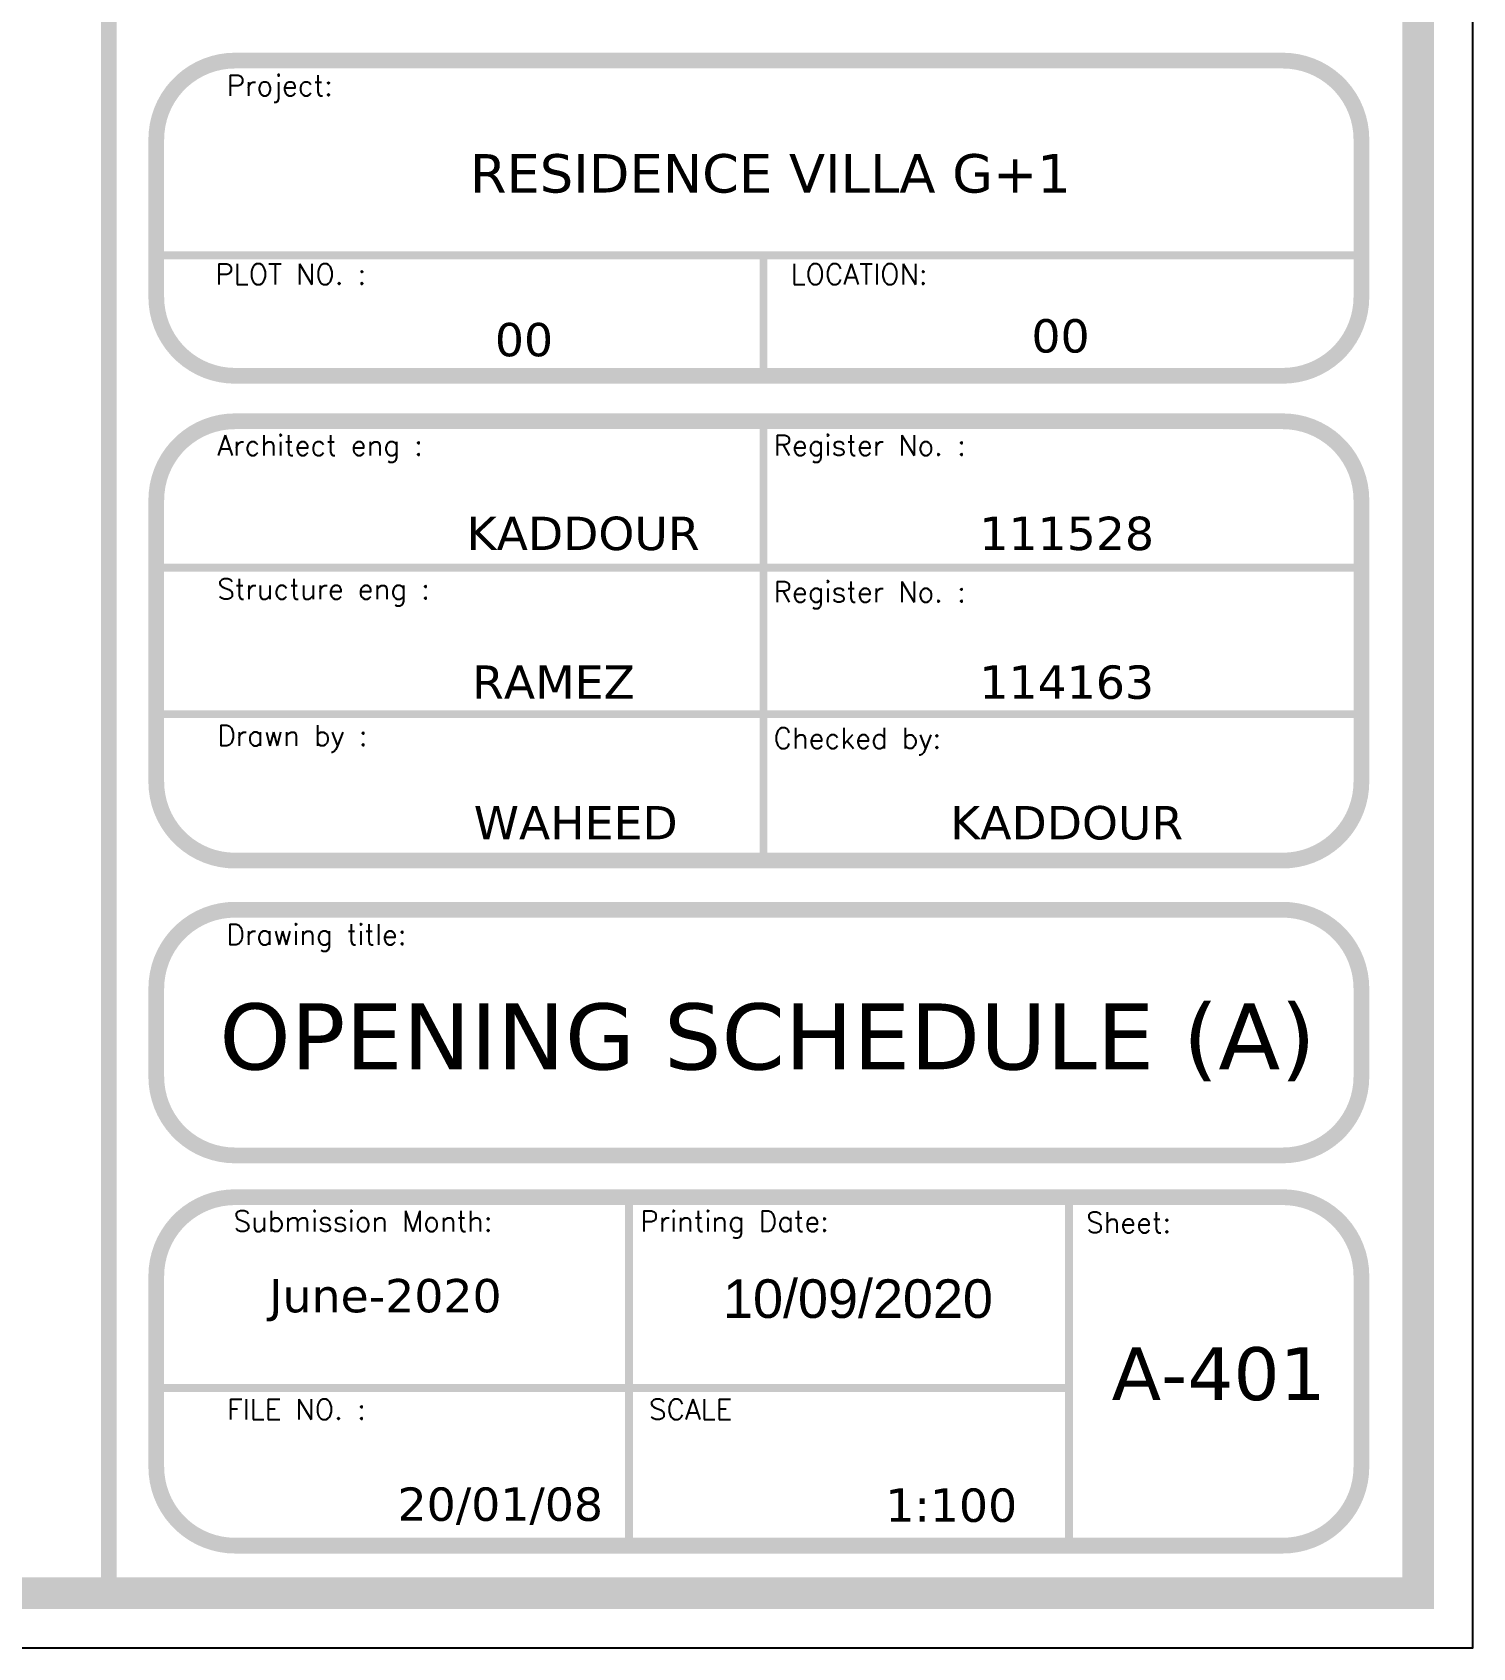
# Model space of a CAD drawing. Header units: centimetres. Extents: x 7997 to 116674, y 1017 to 13844.
# Drawn here: x 88650 to 89145, y 8333 to 8887 of the extents above; entities that cross this region are included whole.
import ezdxf
from ezdxf.enums import TextEntityAlignment as Align

# ---------------------------------------------------------------- set-up
doc = ezdxf.new("R2010")
doc.units = ezdxf.units.CM
doc.header["$LTSCALE"] = 200
doc.layers.add('DIM', color=11, linetype='Continuous')
doc.layers.add('HA', color=251, linetype='Continuous', lineweight=0)
doc.styles.add('$0$$0$$0$sheet notes', font='verdana.ttf')
doc.styles.add('$0$$0$Roman', font='romans')
doc.styles.get("Standard").update_dxf_attribs({"font": 'arial.ttf'})
doc.styles.add('TITLE SHEET SELAITIN$0$$0$$0$$0$sheet notes', font='verdana.ttf')

# ---------------------------------------------------------------- blocks, each defined once
blk = doc.blocks.new('08-TITLE SHEET-selattin', base_point=(45714.81, -203081.37))
at = {"color": 0}
blk.add_lwpolyline([(51244.81, -203081.37), (45714.81, -203081.37), (45714.81, -206921.37), (51244.81, -206921.37)], close=True, dxfattribs=at)
at = {"color": 0, "linetype": 'ByBlock', "const_width": 17.04}
blk.add_lwpolyline([(45744.29, -206891.89), (51215.34, -206891.89), (51215.34, -203110.84), (45744.29, -203110.84)], close=True, dxfattribs=at)
at = {"color": 0, "linetype": 'ByBlock'}
for points, const_width in [([(50507.62, -203110.84), (50507.62, -206891.89)], 8.52), ([(50533.29, -206168.79), (51184.66, -206168.79)], 4.26), ([(50861.48, -206168.79), (50861.48, -206233.95)], 4.26), ([(50861.48, -206258.52), (50861.48, -206495.97)], 4.26), ([(50533.29, -206337.67), (51184.66, -206337.67)], 4.26), ([(50533.29, -206416.82), (51184.66, -206416.82)], 4.26), ([(50788.78, -206677.88), (50788.78, -206866.22)], 4.26), ([(51026.64, -206677.88), (51026.64, -206866.22)], 4.26), ([(50533.29, -206781.04), (51026.64, -206781.04)], 4.26)]:
    blk.add_lwpolyline(points, dxfattribs=dict(at, const_width=const_width))
at = {"color": 0, "linetype": 'ByBlock', "const_width": 8.52}
for points in [[(50575.88, -206063.58), (51142.07, -206063.58, -0.414214), (51184.66, -206106.17), (51184.66, -206191.36, -0.414214), (51142.07, -206233.95), (50575.88, -206233.95, -0.414214), (50533.29, -206191.36), (50533.29, -206106.17, -0.414214)], [(50575.88, -206258.52), (51142.07, -206258.52, -0.414214), (51184.66, -206301.11), (51184.66, -206453.38, -0.414214), (51142.07, -206495.97), (50575.88, -206495.97, -0.414214), (50533.29, -206453.38), (50533.29, -206301.11, -0.414214)], [(50575.88, -206522.52), (51142.07, -206522.52, -0.414214), (51184.66, -206565.11), (51184.66, -206612.72, -0.414214), (51142.07, -206655.31), (50575.88, -206655.31, -0.414214), (50533.29, -206612.72), (50533.29, -206565.11, -0.414214)], [(50575.88, -206677.88), (51142.07, -206677.88, -0.414214), (51184.66, -206720.47), (51184.66, -206823.63, -0.414214), (51142.07, -206866.22), (50575.88, -206866.22, -0.414214), (50533.29, -206823.63), (50533.29, -206720.47, -0.414214)]]:
    blk.add_lwpolyline(points, format="xyb", close=True, dxfattribs=at)
at = {"layer": 'HA', "ltscale": 1.2}
blk.add_lwpolyline([(45714.81, -203081.37), (51244.81, -203081.37), (51244.81, -206921.37), (45714.81, -206921.37)], close=True, dxfattribs=at)
at = {"color": 0, "style": '$0$$0$Roman'}
for s, height, p in [('Project:', 11.074, (50571.32, -206082.55)), ('PLOT NO. :', 11.074, (50565.22, -206184.52)), ('LOCATION:', 11.074, (50876.17, -206184.52)), ('Architect eng :', 11.0741, (50566.27, -206277.07)), ('Register No. : ', 11.0741, (50866.91, -206277.07)), ('Structure eng :', 11.0741, (50566.27, -206354.73)), ('Register No. : ', 11.0741, (50866.91, -206356.22)), ('Drawn by :', 11.074, (50566.27, -206433.88)), ('Checked by:', 11.0741, (50866.91, -206435.37)), ('Drawing title:', 11.0741, (50571.22, -206541.48)), ('Submission Month:', 11.0741, (50575.06, -206696.42)), ('Printing Date:', 11.0741, (50794.84, -206696.42)), ('Sheet:', 11.074, (51035.84, -206697.12)), ('FILE NO. :', 11.074, (50571.51, -206798.1)), ('SCALE', 11.074, (50799.59, -206798.1))]:
    blk.add_text(s, height=height, dxfattribs=at).set_placement(p)
at = {"color": 0, "style": '$0$$0$$0$sheet notes'}
for s, height, p in [('RESIDENCE VILLA G+1', 20.7737, (50865.17, -206124.53)), ('00', 18.024, (50732.04, -206214.38)), ('00', 18.024, (51022.05, -206212.36)), ('KADDOUR', 18.024, (50764, -206319.12)), ('111528', 18.024, (51025.38, -206319.12)), ('RAMEZ', 18.024, (50747.98, -206399.51)), ('114163', 18.024, (51025.38, -206399.51)), ('WAHEED', 18.024, (50759.99, -206475.49)), ('KADDOUR', 18.024, (51025.38, -206475.49)), ('June-2020', 18.024, (50657.1, -206733.4)), ('20/01/08', 18.024, (50719.23, -206844.75)), ('1:100', 18.024, (50962.97, -206844.34))]:
    blk.add_text(s, height=height, dxfattribs=at).set_placement(p, align=Align.MIDDLE)
at = {"insert": (50839.62, -206722.28), "char_height": 20.864, "attachment_point": 1}
blk.add_mtext('10/09/2020', dxfattribs=at)

msp = doc.modelspace()

# ---------------------------------------------------------------- linework, layer by layer
at = {"linetype": 'Continuous'}
msp.add_lwpolyline([(85631.6082, 8332.5623), (89144.7737, 8332.5623), (89144.7737, 10772.0841), (85631.6082, 10772.0841)], close=True, dxfattribs=at)

# ---------------------------------------------------------------- block references
at = {"layer": 'DIM', "color": 0, "linetype": 'Continuous', "xscale": 0.6352921386949376, "yscale": 0.6352921386949376, "zscale": 0.6352921386949376}
msp.add_blockref('08-TITLE SHEET-selattin', (85631.6082, 10772.0841), dxfattribs=at)

# ---------------------------------------------------------------- texts
at = {"color": 0, "style": 'TITLE SHEET SELAITIN$0$$0$$0$$0$sheet notes'}
for s, height, p in [('OPENING SCHEDULE (A)', 22.689005, (88902.6333, 8540.8577)), ('A-401', 18.1512, (89057.5481, 8426.6511))]:
    msp.add_text(s, height=height, dxfattribs=at).set_placement(p, align=Align.MIDDLE)

doc.saveas('drawing.dxf')
